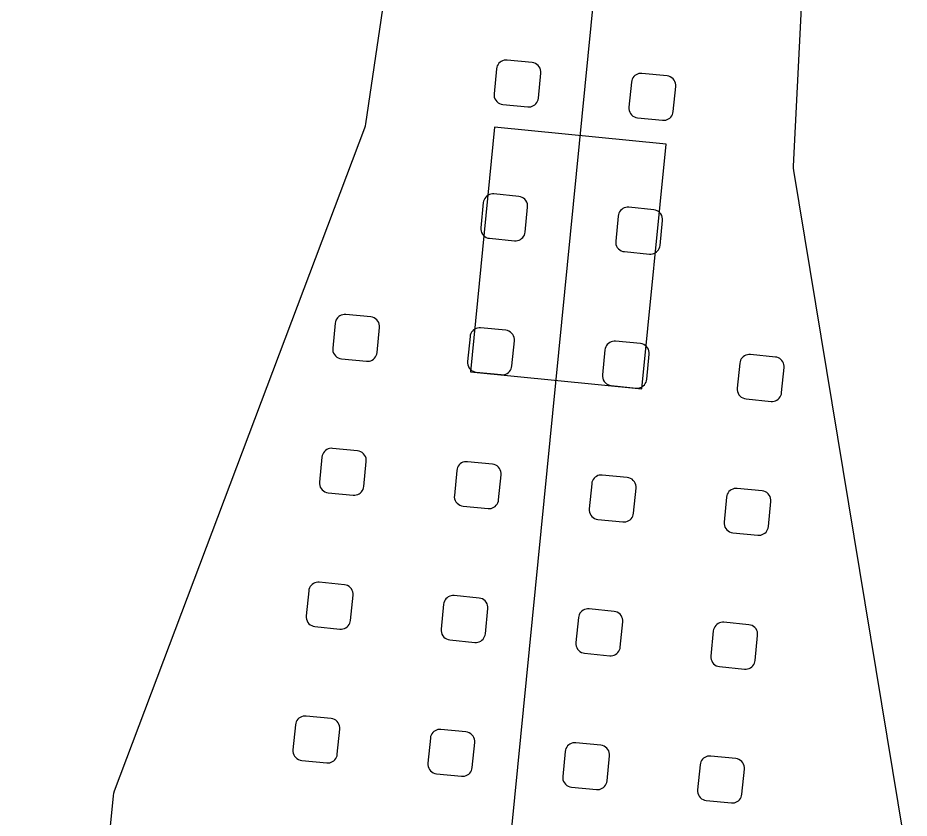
# Model space of a CAD drawing. Header units: millimetres. Extents: x -391 to 435, y -334 to 302.
# Drawn here: x -377.9 to -285.8, y 51.6 to 134.3 of the extents above; entities that cross this region are included whole.
import ezdxf

# ---------------------------------------------------------------- set-up
doc = ezdxf.new("R2010")
doc.units = ezdxf.units.MM
for name, color, linetype in [('LED_STRIP', 30, 'Continuous'), ('OUTLINE', 7, 'Continuous'), ('SENSOR_UNDER', 6, 'Continuous')]:
    doc.layers.add(name, color=color, linetype=linetype)

msp = doc.modelspace()

# ---------------------------------------------------------------- linework, layer by layer
at = {"layer": 'LED_STRIP'}
msp.add_lwpolyline([(-329.548, 23.13), (-302.581, 295.702)], dxfattribs=at)
at = {"layer": 'OUTLINE'}
for points in [[(-377.869, -45.803), (-368.002, 53.935), (-367.959, 54.194), (-367.882, 54.445), (-342.035, 122.893), (-341.97, 123.098), (-341.928, 123.307), (-315.833, 299.813)], [(-288.781, 297.137), (-297.778, 118.94), (-297.777, 118.725), (-297.754, 118.513), (-285.82, 46.326), (-285.794, 46.065), (-285.803, 45.803), (-295.67, -53.935)]]:
    msp.add_lwpolyline(points, dxfattribs=at)
for points in [[(-328.505, 125.75), (-328.395, 125.615), (-328.263, 125.502), (-328.113, 125.413), (-327.95, 125.352), (-327.778, 125.319), (-325.191, 125.063), (-325.034, 125.06), (-324.879, 125.082), (-324.728, 125.127), (-324.587, 125.196), (-324.458, 125.285), (-324.345, 125.394), (-324.25, 125.519), (-324.176, 125.657), (-324.125, 125.806), (-324.097, 125.96), (-323.841, 128.547), (-323.839, 128.722), (-323.868, 128.894), (-323.925, 129.058), (-324.011, 129.21), (-324.121, 129.345), (-324.254, 129.458), (-324.404, 129.547), (-324.567, 129.609), (-324.738, 129.641), (-327.325, 129.897), (-327.482, 129.9), (-327.638, 129.879), (-327.788, 129.833), (-327.929, 129.765), (-328.058, 129.675), (-328.171, 129.566), (-328.266, 129.441), (-328.34, 129.303), (-328.391, 129.155), (-328.419, 129), (-328.675, 126.413), (-328.677, 126.239), (-328.649, 126.067), (-328.591, 125.902), (-328.505, 125.75)], [(-314.573, 124.372), (-314.463, 124.237), (-314.331, 124.124), (-314.181, 124.035), (-314.018, 123.973), (-313.846, 123.941), (-311.259, 123.685), (-311.102, 123.682), (-310.947, 123.703), (-310.796, 123.749), (-310.655, 123.817), (-310.526, 123.907), (-310.413, 124.016), (-310.319, 124.141), (-310.244, 124.279), (-310.193, 124.427), (-310.165, 124.582), (-309.909, 127.169), (-309.907, 127.343), (-309.936, 127.515), (-309.993, 127.68), (-310.079, 127.832), (-310.189, 127.967), (-310.322, 128.08), (-310.472, 128.169), (-310.635, 128.23), (-310.806, 128.263), (-313.393, 128.519), (-313.55, 128.522), (-313.706, 128.5), (-313.856, 128.455), (-313.997, 128.386), (-314.126, 128.297), (-314.239, 128.188), (-314.334, 128.063), (-314.408, 127.925), (-314.459, 127.776), (-314.487, 127.622), (-314.743, 125.035), (-314.745, 124.86), (-314.717, 124.688), (-314.659, 124.524), (-314.573, 124.372)], [(-329.873, 111.929), (-329.762, 111.794), (-329.63, 111.68), (-329.48, 111.592), (-329.317, 111.53), (-329.146, 111.498), (-326.558, 111.242), (-326.401, 111.239), (-326.246, 111.26), (-326.096, 111.306), (-325.955, 111.374), (-325.826, 111.464), (-325.713, 111.573), (-325.618, 111.698), (-325.544, 111.836), (-325.492, 111.984), (-325.465, 112.139), (-325.209, 114.726), (-325.207, 114.9), (-325.235, 115.072), (-325.293, 115.237), (-325.378, 115.389), (-325.489, 115.524), (-325.621, 115.637), (-325.771, 115.726), (-325.934, 115.787), (-326.105, 115.82), (-328.693, 116.076), (-328.85, 116.079), (-329.005, 116.057), (-329.155, 116.012), (-329.297, 115.943), (-329.425, 115.854), (-329.538, 115.745), (-329.633, 115.62), (-329.707, 115.482), (-329.759, 115.333), (-329.786, 115.179), (-330.042, 112.592), (-330.044, 112.417), (-330.016, 112.245), (-329.958, 112.081), (-329.873, 111.929)], [(-315.941, 110.551), (-315.83, 110.416), (-315.698, 110.302), (-315.548, 110.213), (-315.385, 110.152), (-315.214, 110.12), (-312.626, 109.864), (-312.469, 109.86), (-312.314, 109.882), (-312.164, 109.927), (-312.023, 109.996), (-311.894, 110.085), (-311.781, 110.194), (-311.686, 110.319), (-311.612, 110.458), (-311.56, 110.606), (-311.533, 110.76), (-311.277, 113.348), (-311.275, 113.522), (-311.303, 113.694), (-311.361, 113.858), (-311.446, 114.01), (-311.557, 114.145), (-311.689, 114.259), (-311.839, 114.348), (-312.002, 114.409), (-312.173, 114.441), (-314.761, 114.697), (-314.918, 114.7), (-315.073, 114.679), (-315.223, 114.633), (-315.365, 114.565), (-315.493, 114.475), (-315.606, 114.367), (-315.701, 114.242), (-315.775, 114.103), (-315.827, 113.955), (-315.854, 113.801), (-316.11, 111.213), (-316.112, 111.039), (-316.084, 110.867), (-316.026, 110.702), (-315.941, 110.551)], [(-345.062, 99.351), (-344.929, 99.237), (-344.779, 99.149), (-344.616, 99.087), (-344.445, 99.055), (-341.858, 98.799), (-341.701, 98.796), (-341.545, 98.817), (-341.395, 98.863), (-341.254, 98.931), (-341.125, 99.021), (-341.012, 99.129), (-340.917, 99.254), (-340.843, 99.393), (-340.792, 99.541), (-340.764, 99.696), (-340.508, 102.283), (-340.506, 102.457), (-340.534, 102.629), (-340.592, 102.794), (-340.678, 102.946), (-340.788, 103.08), (-340.92, 103.194), (-341.07, 103.283), (-341.233, 103.344), (-341.405, 103.377), (-343.992, 103.632), (-344.149, 103.636), (-344.304, 103.614), (-344.455, 103.569), (-344.596, 103.5), (-344.725, 103.411), (-344.838, 103.302), (-344.933, 103.177), (-345.007, 103.038), (-345.058, 102.89), (-345.086, 102.736), (-345.342, 100.148), (-345.344, 99.974), (-345.315, 99.802), (-345.258, 99.638), (-345.172, 99.486), (-345.062, 99.351)], [(-331.24, 98.107), (-331.13, 97.973), (-330.997, 97.859), (-330.847, 97.77), (-330.684, 97.709), (-330.513, 97.677), (-327.926, 97.421), (-327.769, 97.417), (-327.613, 97.439), (-327.463, 97.484), (-327.322, 97.553), (-327.193, 97.642), (-327.08, 97.751), (-326.985, 97.876), (-326.911, 98.015), (-326.86, 98.163), (-326.832, 98.317), (-326.576, 100.905), (-326.574, 101.079), (-326.602, 101.251), (-326.66, 101.415), (-326.746, 101.567), (-326.856, 101.702), (-326.988, 101.816), (-327.138, 101.905), (-327.302, 101.966), (-327.473, 101.998), (-330.06, 102.254), (-330.217, 102.257), (-330.373, 102.236), (-330.523, 102.19), (-330.664, 102.122), (-330.793, 102.032), (-330.906, 101.924), (-331.001, 101.799), (-331.075, 101.66), (-331.126, 101.512), (-331.154, 101.357), (-331.41, 98.77), (-331.412, 98.596), (-331.383, 98.424), (-331.326, 98.259), (-331.24, 98.107)], [(-317.308, 96.729), (-317.198, 96.594), (-317.065, 96.481), (-316.915, 96.392), (-316.752, 96.33), (-316.581, 96.298), (-313.994, 96.042), (-313.837, 96.039), (-313.681, 96.061), (-313.531, 96.106), (-313.39, 96.174), (-313.261, 96.264), (-313.148, 96.373), (-313.053, 96.498), (-312.979, 96.636), (-312.928, 96.784), (-312.9, 96.939), (-312.644, 99.526), (-312.642, 99.701), (-312.67, 99.873), (-312.728, 100.037), (-312.814, 100.189), (-312.924, 100.324), (-313.056, 100.437), (-313.206, 100.526), (-313.37, 100.588), (-313.541, 100.62), (-316.128, 100.876), (-316.285, 100.879), (-316.441, 100.858), (-316.591, 100.812), (-316.732, 100.744), (-316.861, 100.654), (-316.974, 100.545), (-317.069, 100.42), (-317.143, 100.282), (-317.194, 100.134), (-317.222, 99.979), (-317.478, 97.392), (-317.48, 97.217), (-317.451, 97.045), (-317.394, 96.881), (-317.308, 96.729)], [(-303.376, 95.351), (-303.266, 95.216), (-303.133, 95.102), (-302.984, 95.014), (-302.82, 94.952), (-302.649, 94.92), (-300.062, 94.664), (-299.905, 94.661), (-299.749, 94.682), (-299.599, 94.728), (-299.458, 94.796), (-299.329, 94.886), (-299.216, 94.994), (-299.121, 95.12), (-299.047, 95.258), (-298.996, 95.406), (-298.968, 95.561), (-298.712, 98.148), (-298.709, 98.305), (-298.73, 98.46), (-298.776, 98.61), (-298.844, 98.752), (-298.934, 98.88), (-299.043, 98.994), (-299.168, 99.088), (-299.306, 99.162), (-299.454, 99.214), (-299.609, 99.242), (-302.196, 99.498), (-302.353, 99.501), (-302.509, 99.479), (-302.659, 99.434), (-302.8, 99.365), (-302.929, 99.276), (-303.042, 99.167), (-303.137, 99.042), (-303.211, 98.904), (-303.262, 98.755), (-303.29, 98.601), (-303.546, 96.013), (-303.548, 95.839), (-303.519, 95.667), (-303.462, 95.503), (-303.376, 95.351)], [(-346.54, 85.664), (-346.429, 85.53), (-346.297, 85.416), (-346.147, 85.327), (-345.984, 85.266), (-345.812, 85.233), (-343.225, 84.977), (-343.068, 84.974), (-342.913, 84.996), (-342.763, 85.041), (-342.621, 85.11), (-342.493, 85.199), (-342.379, 85.308), (-342.285, 85.433), (-342.211, 85.571), (-342.159, 85.72), (-342.131, 85.874), (-341.875, 88.462), (-341.874, 88.636), (-341.902, 88.808), (-341.96, 88.972), (-342.045, 89.124), (-342.156, 89.259), (-342.288, 89.373), (-342.438, 89.461), (-342.601, 89.523), (-342.772, 89.555), (-345.36, 89.811), (-345.516, 89.814), (-345.672, 89.793), (-345.822, 89.747), (-345.963, 89.679), (-346.092, 89.589), (-346.205, 89.481), (-346.3, 89.355), (-346.374, 89.217), (-346.425, 89.069), (-346.453, 88.914), (-346.709, 86.327), (-346.711, 86.153), (-346.683, 85.981), (-346.625, 85.816), (-346.54, 85.664)], [(-332.608, 84.286), (-332.497, 84.151), (-332.365, 84.038), (-332.215, 83.949), (-332.052, 83.887), (-331.88, 83.855), (-329.293, 83.599), (-329.136, 83.596), (-328.981, 83.617), (-328.831, 83.663), (-328.689, 83.731), (-328.561, 83.821), (-328.447, 83.93), (-328.353, 84.055), (-328.279, 84.193), (-328.227, 84.341), (-328.199, 84.496), (-327.943, 87.083), (-327.942, 87.257), (-327.97, 87.429), (-328.028, 87.594), (-328.113, 87.746), (-328.224, 87.881), (-328.356, 87.994), (-328.506, 88.083), (-328.669, 88.145), (-328.84, 88.177), (-331.428, 88.433), (-331.584, 88.436), (-331.74, 88.414), (-331.89, 88.369), (-332.031, 88.301), (-332.16, 88.211), (-332.273, 88.102), (-332.368, 87.977), (-332.442, 87.839), (-332.493, 87.691), (-332.521, 87.536), (-332.777, 84.949), (-332.779, 84.774), (-332.751, 84.602), (-332.693, 84.438), (-332.608, 84.286)], [(-318.565, 82.773), (-318.433, 82.659), (-318.283, 82.57), (-318.12, 82.509), (-317.948, 82.477), (-315.361, 82.221), (-315.204, 82.218), (-315.049, 82.239), (-314.899, 82.285), (-314.757, 82.353), (-314.629, 82.443), (-314.515, 82.551), (-314.421, 82.676), (-314.347, 82.815), (-314.295, 82.963), (-314.267, 83.117), (-314.012, 85.705), (-314.01, 85.879), (-314.038, 86.051), (-314.096, 86.216), (-314.181, 86.368), (-314.292, 86.502), (-314.424, 86.616), (-314.574, 86.705), (-314.737, 86.766), (-314.908, 86.798), (-317.496, 87.054), (-317.652, 87.058), (-317.808, 87.036), (-317.958, 86.991), (-318.099, 86.922), (-318.228, 86.833), (-318.341, 86.724), (-318.436, 86.599), (-318.51, 86.46), (-318.562, 86.312), (-318.589, 86.158), (-318.845, 83.57), (-318.847, 83.396), (-318.819, 83.224), (-318.761, 83.06), (-318.676, 82.908), (-318.565, 82.773)], [(-304.744, 81.529), (-304.633, 81.395), (-304.501, 81.281), (-304.351, 81.192), (-304.188, 81.131), (-304.016, 81.098), (-301.429, 80.842), (-301.272, 80.839), (-301.117, 80.861), (-300.967, 80.906), (-300.825, 80.975), (-300.697, 81.064), (-300.583, 81.173), (-300.489, 81.298), (-300.415, 81.436), (-300.363, 81.585), (-300.336, 81.739), (-300.08, 84.327), (-300.078, 84.501), (-300.106, 84.673), (-300.164, 84.837), (-300.249, 84.989), (-300.36, 85.124), (-300.492, 85.238), (-300.642, 85.326), (-300.805, 85.388), (-300.976, 85.42), (-303.564, 85.676), (-303.72, 85.679), (-303.876, 85.658), (-304.026, 85.612), (-304.167, 85.544), (-304.296, 85.454), (-304.409, 85.346), (-304.504, 85.22), (-304.578, 85.082), (-304.63, 84.934), (-304.657, 84.779), (-304.913, 82.192), (-304.915, 82.018), (-304.887, 81.846), (-304.829, 81.681), (-304.744, 81.529)], [(-347.907, 71.843), (-347.796, 71.708), (-347.664, 71.595), (-347.514, 71.506), (-347.351, 71.444), (-347.18, 71.412), (-344.592, 71.156), (-344.436, 71.153), (-344.28, 71.174), (-344.13, 71.22), (-343.989, 71.288), (-343.86, 71.378), (-343.747, 71.487), (-343.652, 71.612), (-343.578, 71.75), (-343.526, 71.898), (-343.499, 72.053), (-343.243, 74.64), (-343.241, 74.814), (-343.269, 74.986), (-343.327, 75.151), (-343.412, 75.303), (-343.523, 75.438), (-343.655, 75.551), (-343.805, 75.64), (-343.968, 75.701), (-344.14, 75.734), (-346.727, 75.99), (-346.884, 75.993), (-347.039, 75.971), (-347.189, 75.926), (-347.331, 75.857), (-347.459, 75.768), (-347.573, 75.659), (-347.667, 75.534), (-347.741, 75.396), (-347.793, 75.247), (-347.821, 75.093), (-348.076, 72.506), (-348.078, 72.331), (-348.05, 72.159), (-347.992, 71.995), (-347.907, 71.843)], [(-333.975, 70.465), (-333.864, 70.33), (-333.732, 70.216), (-333.582, 70.127), (-333.419, 70.066), (-333.248, 70.034), (-330.66, 69.778), (-330.504, 69.775), (-330.348, 69.796), (-330.198, 69.841), (-330.057, 69.91), (-329.928, 70), (-329.815, 70.108), (-329.72, 70.233), (-329.646, 70.372), (-329.595, 70.52), (-329.567, 70.674), (-329.311, 73.262), (-329.309, 73.436), (-329.337, 73.608), (-329.395, 73.773), (-329.48, 73.924), (-329.591, 74.059), (-329.723, 74.173), (-329.873, 74.262), (-330.036, 74.323), (-330.208, 74.355), (-332.795, 74.611), (-332.952, 74.614), (-333.107, 74.593), (-333.257, 74.548), (-333.399, 74.479), (-333.527, 74.389), (-333.641, 74.281), (-333.735, 74.156), (-333.809, 74.017), (-333.861, 73.869), (-333.889, 73.715), (-334.145, 71.127), (-334.146, 70.953), (-334.118, 70.781), (-334.06, 70.617), (-333.975, 70.465)], [(-320.043, 69.086), (-319.932, 68.951), (-319.8, 68.838), (-319.65, 68.749), (-319.487, 68.688), (-319.316, 68.655), (-316.728, 68.399), (-316.572, 68.396), (-316.416, 68.418), (-316.266, 68.463), (-316.125, 68.532), (-315.996, 68.621), (-315.883, 68.73), (-315.788, 68.855), (-315.714, 68.993), (-315.663, 69.142), (-315.635, 69.296), (-315.379, 71.883), (-315.377, 72.058), (-315.405, 72.23), (-315.463, 72.394), (-315.548, 72.546), (-315.659, 72.681), (-315.791, 72.794), (-315.941, 72.883), (-316.104, 72.945), (-316.276, 72.977), (-318.863, 73.233), (-319.02, 73.236), (-319.175, 73.215), (-319.325, 73.169), (-319.467, 73.101), (-319.595, 73.011), (-319.709, 72.902), (-319.803, 72.777), (-319.877, 72.639), (-319.929, 72.491), (-319.957, 72.336), (-320.213, 69.749), (-320.214, 69.575), (-320.186, 69.403), (-320.128, 69.238), (-320.043, 69.086)], [(-306.111, 67.708), (-306, 67.573), (-305.868, 67.46), (-305.718, 67.371), (-305.555, 67.309), (-305.384, 67.277), (-302.796, 67.021), (-302.64, 67.018), (-302.484, 67.039), (-302.334, 67.085), (-302.193, 67.153), (-302.064, 67.243), (-301.951, 67.352), (-301.856, 67.477), (-301.782, 67.615), (-301.731, 67.763), (-301.703, 67.918), (-301.447, 70.505), (-301.445, 70.679), (-301.473, 70.851), (-301.531, 71.016), (-301.616, 71.168), (-301.727, 71.303), (-301.859, 71.416), (-302.009, 71.505), (-302.172, 71.567), (-302.344, 71.599), (-304.931, 71.855), (-305.088, 71.858), (-305.243, 71.836), (-305.393, 71.791), (-305.535, 71.723), (-305.663, 71.633), (-305.777, 71.524), (-305.871, 71.399), (-305.945, 71.261), (-305.997, 71.112), (-306.025, 70.958), (-306.281, 68.371), (-306.283, 68.196), (-306.254, 68.024), (-306.196, 67.86), (-306.111, 67.708)], [(-349.274, 58.021), (-349.164, 57.887), (-349.032, 57.773), (-348.882, 57.684), (-348.718, 57.623), (-348.547, 57.591), (-345.96, 57.335), (-345.803, 57.331), (-345.647, 57.353), (-345.497, 57.398), (-345.356, 57.467), (-345.227, 57.556), (-345.114, 57.665), (-345.019, 57.79), (-344.945, 57.929), (-344.894, 58.077), (-344.866, 58.231), (-344.61, 60.819), (-344.608, 60.993), (-344.637, 61.165), (-344.694, 61.329), (-344.78, 61.481), (-344.89, 61.616), (-345.023, 61.73), (-345.173, 61.819), (-345.336, 61.88), (-345.507, 61.912), (-348.094, 62.168), (-348.251, 62.171), (-348.407, 62.15), (-348.557, 62.104), (-348.698, 62.036), (-348.827, 61.946), (-348.94, 61.838), (-349.035, 61.713), (-349.109, 61.574), (-349.16, 61.426), (-349.188, 61.272), (-349.444, 58.684), (-349.446, 58.51), (-349.418, 58.338), (-349.36, 58.173), (-349.274, 58.021)], [(-335.342, 56.643), (-335.232, 56.508), (-335.1, 56.395), (-334.95, 56.306), (-334.787, 56.244), (-334.615, 56.212), (-332.028, 55.956), (-331.871, 55.953), (-331.715, 55.975), (-331.565, 56.02), (-331.424, 56.088), (-331.295, 56.178), (-331.182, 56.287), (-331.087, 56.412), (-331.013, 56.55), (-330.962, 56.699), (-330.934, 56.853), (-330.678, 59.44), (-330.676, 59.615), (-330.705, 59.787), (-330.762, 59.951), (-330.848, 60.103), (-330.958, 60.238), (-331.091, 60.351), (-331.241, 60.44), (-331.404, 60.502), (-331.575, 60.534), (-334.162, 60.79), (-334.319, 60.793), (-334.475, 60.772), (-334.625, 60.726), (-334.766, 60.658), (-334.895, 60.568), (-335.008, 60.459), (-335.103, 60.334), (-335.177, 60.196), (-335.228, 60.048), (-335.256, 59.893), (-335.512, 57.306), (-335.514, 57.132), (-335.486, 56.96), (-335.428, 56.795), (-335.342, 56.643)], [(-321.41, 55.265), (-321.3, 55.13), (-321.168, 55.017), (-321.018, 54.928), (-320.855, 54.866), (-320.683, 54.834), (-318.096, 54.578), (-317.939, 54.575), (-317.784, 54.596), (-317.633, 54.642), (-317.492, 54.71), (-317.363, 54.8), (-317.25, 54.909), (-317.155, 55.034), (-317.081, 55.172), (-317.03, 55.32), (-317.002, 55.475), (-316.746, 58.062), (-316.744, 58.236), (-316.773, 58.408), (-316.83, 58.573), (-316.916, 58.725), (-317.026, 58.86), (-317.159, 58.973), (-317.309, 59.062), (-317.472, 59.123), (-317.643, 59.156), (-320.23, 59.412), (-320.387, 59.415), (-320.543, 59.393), (-320.693, 59.348), (-320.834, 59.279), (-320.963, 59.19), (-321.076, 59.081), (-321.171, 58.956), (-321.245, 58.818), (-321.296, 58.669), (-321.324, 58.515), (-321.58, 55.928), (-321.582, 55.753), (-321.554, 55.581), (-321.496, 55.417), (-321.41, 55.265)], [(-307.478, 53.887), (-307.368, 53.752), (-307.236, 53.638), (-307.086, 53.549), (-306.923, 53.488), (-306.751, 53.456), (-304.164, 53.2), (-304.007, 53.197), (-303.852, 53.218), (-303.701, 53.263), (-303.56, 53.332), (-303.431, 53.422), (-303.318, 53.53), (-303.223, 53.655), (-303.149, 53.794), (-303.098, 53.942), (-303.07, 54.096), (-302.814, 56.684), (-302.812, 56.858), (-302.841, 57.03), (-302.898, 57.194), (-302.984, 57.346), (-303.094, 57.481), (-303.227, 57.595), (-303.377, 57.684), (-303.54, 57.745), (-303.711, 57.777), (-306.298, 58.033), (-306.455, 58.036), (-306.611, 58.015), (-306.761, 57.97), (-306.902, 57.901), (-307.031, 57.811), (-307.144, 57.703), (-307.239, 57.578), (-307.313, 57.439), (-307.364, 57.291), (-307.392, 57.137), (-307.648, 54.549), (-307.65, 54.375), (-307.622, 54.203), (-307.564, 54.038), (-307.478, 53.887)]]:
    msp.add_lwpolyline(points, close=True, dxfattribs=at)
at = {"layer": 'SENSOR_UNDER'}
msp.add_lwpolyline([(-310.899, 121.228), (-328.613, 122.98), (-331.113, 97.704), (-313.4, 95.951), (-310.899, 121.228)], close=True, dxfattribs=at)

doc.saveas('drawing.dxf')
